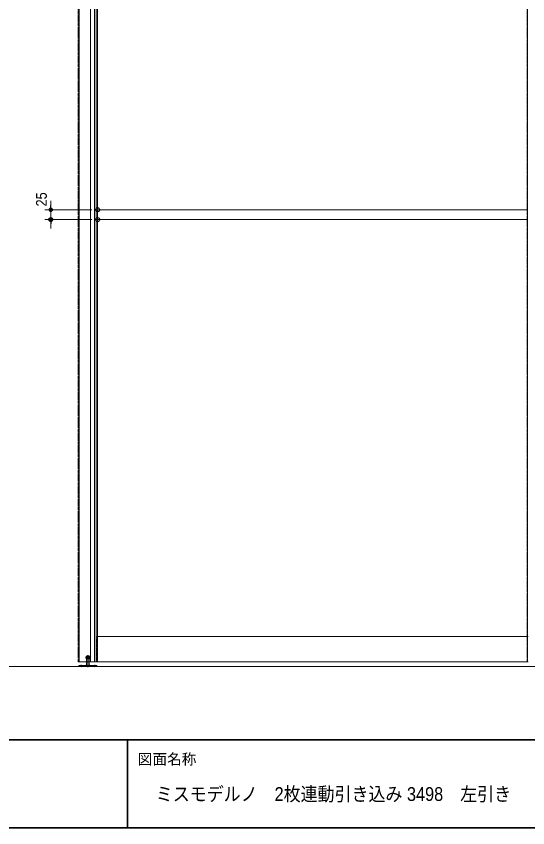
# Model space of a CAD drawing. Units: millimetres, scale not verified. Extents: x -4547 to 4547, y -2305 to 2305.
# Drawn here: x -3238 to -1929, y -2099 to -21 of the extents above; entities that cross this region are included whole.
import ezdxf
from ezdxf.enums import TextEntityAlignment as Align

# ---------------------------------------------------------------- set-up
doc = ezdxf.new("R2010")
doc.units = ezdxf.units.MM
doc.header["$LTSCALE"] = 20
doc.header["$PDMODE"] = 32
doc.header["$PDSIZE"] = 10
for name, pattern in [('USER1', [2.91, 1.76, -0.4, 0.35, -0.4]), ('USER2', [10.5, 8, -0.5, 0.5, -0.5, 0.5, -0.5]), ('USER3', [1.11, 0.71, -0.4])]:
    doc.linetypes.add(name, pattern=pattern)
for name, color, linetype, lineweight in [('0-0_1図面枠', 7, 'Continuous', 20), ('0-1_3一般', 7, 'Continuous', 15), ('0-3_0', 7, 'Continuous', 25), ('0-5_2寸法-2', 7, 'Continuous', 15)]:
    doc.layers.add(name, color=color, linetype=linetype, lineweight=lineweight)
doc.layers.add('0-4_Defpoints', color=7, linetype='Continuous')
doc.styles.add('ＭＳ Ｐゴシック', font='')
doc.styles.get('ＭＳ Ｐゴシック').set_extended_font_data('MS PGothic')

# ---------------------------------------------------------------- blocks, each defined once
blk = doc.blocks.new('グループ-2')
at = {"layer": '0-0_1図面枠', "lineweight": 35}
for p, q in [((-60000, -37050), (60000, -37050)), ((-32250, -37050), (-32250, -41550))]:
    blk.add_line(p, q, dxfattribs=at)
blk.add_lwpolyline([(-60000, 41550), (60000, 41550), (60000, -41550), (-60000, -41550)], close=True, dxfattribs=at)
blk = doc.blocks.new('図面枠')
at = {"layer": '0-0_1図面枠'}
blk.add_blockref('グループ-2', (0, 0), dxfattribs=at)
at = {"layer": '0-0_1図面枠', "style": 'ＭＳ Ｐゴシック'}
blk.add_text('図面名称', height=550.3, dxfattribs=at).set_placement((-31725.1, -38474.8), align=Align.BOTTOM_LEFT)
blk = doc.blocks.new('グループ-8')
at = {"layer": '0-1_3一般', "linetype": 'USER2'}
for p, q in [((-34774.5, -33060), (-34774.5, 12740)), ((-34724.5, -33060), (-34774.5, -33060))]:
    blk.add_line(p, q, dxfattribs=at)
at = {"layer": '0-1_3一般'}
for p, q in [((-34724.5, -31780), (-34724.5, 12740)), ((-34136.4, 12740), (-34136.4, -33060)), ((-33934.5, 12740), (-33934.5, -33060)), ((-33852.5, 12740), (-33852.5, -33060)), ((-33774.5, 11440), (-33774.5, -9910)), ((-11774.5, -9910), (-11774.5, 11440)), ((-33774.5, -9910), (-11774.5, -9910)), ((-33774.5, -9910), (-33774.5, -31760)), ((-11774.5, -31760), (-11774.5, -9910)), ((-33774.5, -10410), (-11774.5, -10410)), ((-34724.5, -33060), (-34724.5, -31780)), ((-33774.5, -31760), (-11774.5, -31760)), ((-33774.5, -31760), (-33774.5, -33060)), ((-11774.5, -33060), (-11774.5, -31760)), ((-34644.5, -33060), (-34724.5, -33060)), ((-11774.5, -33060), (-34724.5, -33060)), ((-34280.5, -33060), (-34644.5, -33060)), ((-33804.5, -33060), (-34280.5, -33060)), ((-33774.5, -33060), (-33804.5, -33060)), ((-11744.5, -33060), (-11774.5, -33060))]:
    blk.add_line(p, q, dxfattribs=at)
at = {"layer": '0-1_3一般', "linetype": 'USER3'}
for p, q in [((-33804.5, -31760), (-33774.5, -31760)), ((-33804.5, -33060), (-33804.5, -31760)), ((-11774.5, -31760), (-11744.5, -31760))]:
    blk.add_line(p, q, dxfattribs=at)
blk = doc.blocks.new('グループ-10')
at = {"layer": '0-1_3一般'}
for p, q in [((-34374.5, -32820), (-34174.5, -32820)), ((-34369.5, -32820), (-34369.5, -32770)), ((-34359.5, -32760), (-34354.5, -32760)), ((-34354.5, -32760), (-34194.5, -32760)), ((-34229.5, -32750), (-34319.5, -32750)), ((-34319.5, -32750), (-34317, -32760)), ((-34229.5, -32750), (-34232, -32760)), ((-34194.5, -32760), (-34189.5, -32760)), ((-34179.5, -32770), (-34189.5, -32760)), ((-34179.5, -32770), (-34179.5, -32820)), ((-34374.5, -32840), (-34174.5, -32840)), ((-34369.5, -32890), (-34369.5, -32840)), ((-34369.5, -32890), (-34179.5, -32890)), ((-34369.5, -32890), (-34359.5, -32900)), ((-34354.5, -32900), (-34359.5, -32900)), ((-34194.5, -32900), (-34354.5, -32900)), ((-34344.5, -32900), (-34344.5, -33230)), ((-34204.5, -33230), (-34344.5, -33230)), ((-34204.5, -32900), (-34204.5, -33230)), ((-34189.5, -32900), (-34194.5, -32900)), ((-34179.5, -32890), (-34189.5, -32900)), ((-34179.5, -32840), (-34179.5, -32890))]:
    blk.add_line(p, q, dxfattribs=at)
at = {"layer": '0-1_3一般', "linetype": 'USER3'}
for p, q in [((-34354.5, -32780), (-34354.5, -32760)), ((-34316.5, -32780), (-34354.5, -32780)), ((-34316.5, -32780), (-34316.5, -32880)), ((-34232.5, -32780), (-34316.5, -32780)), ((-34194.5, -32780), (-34194.5, -32760)), ((-34354.5, -32880), (-34354.5, -32900)), ((-34324.5, -33230), (-34324.5, -33270)), ((-34324.5, -33230), (-34324.5, -33270)), ((-34224.5, -33270), (-34224.5, -33230)), ((-34224.5, -33270), (-34224.5, -33230)), ((-34194.5, -32880), (-34194.5, -32900)), ((-34674.5, -33290), (-34674.5, -33250)), ((-34574.5, -33250), (-34574.5, -33290)), ((-34324.5, -33270), (-34329.5, -33290)), ((-34329.5, -33290), (-34219.5, -33290)), ((-34274.5, -33272.6), (-34304.5, -33290)), ((-34244.5, -33290), (-34274.5, -33272.6)), ((-34219.5, -33290), (-34224.5, -33270)), ((-33974.5, -33290), (-33974.5, -33250)), ((-33874.5, -33250), (-33874.5, -33290))]:
    blk.add_line(p, q, dxfattribs=at)
at = {"layer": '0-1_3一般', "linetype": 'USER2'}
for p, q in [((-34317, -32760), (-34314.5, -32770)), ((-34314.5, -32770), (-34314.5, -32880)), ((-34232, -32760), (-34234.5, -32770)), ((-34234.5, -32770), (-34234.5, -32880)), ((-34344.5, -32880), (-34344.5, -32900)), ((-34344.5, -32880), (-34324.5, -32880)), ((-34324.5, -32880), (-34314.5, -32880)), ((-34314.5, -32880), (-34234.5, -32880)), ((-34234.5, -32880), (-34224.5, -32880)), ((-34224.5, -32880), (-34204.5, -32880)), ((-34204.5, -32880), (-34204.5, -32900))]:
    blk.add_line(p, q, dxfattribs=at)
at = {"layer": '0-1_3一般', "linetype": 'USER1'}
for p, q in [((-34274.5, -32720), (-34274.5, -33330)), ((-34274.5, -32730), (-34274.5, -32740)), ((-34274.5, -32740), (-34274.5, -32920)), ((-34274.5, -32740), (-34274.5, -32920)), ((-34624.5, -33210), (-34624.5, -33330)), ((-34364.5, -32830), (-34389.5, -32830)), ((-34164.5, -32830), (-34364.5, -32830)), ((-34274.5, -32920), (-34274.5, -32930)), ((-34274.5, -33190), (-34274.5, -33330)), ((-34159.5, -32830), (-34164.5, -32830)), ((-33924.5, -33210), (-33924.5, -33330))]:
    blk.add_line(p, q, dxfattribs=at)
at = {"layer": '0-1_3一般'}
for points in [[(-34179.5, -32770), (-34369.5, -32770), (-34359.5, -32760)], [(-34174.5, -33250), (-34174.5, -33230), (-34374.5, -33230), (-34374.5, -33250)]]:
    blk.add_lwpolyline(points, dxfattribs=at)
at = {"layer": '0-1_3一般', "linetype": 'USER3'}
for points in [[(-34294.5, -32750), (-34274.5, -32761.5), (-34254.5, -32750)], [(-34194.5, -32780), (-34232.5, -32780), (-34232.5, -32880)], [(-34194.5, -32880), (-34232.5, -32880), (-34316.5, -32880), (-34354.5, -32880)], [(-34374.5, -33290), (-34374.5, -33270), (-34174.5, -33270), (-34174.5, -33290)]]:
    blk.add_lwpolyline(points, dxfattribs=at)
at = {"layer": '0-1_3一般'}
blk.add_lwpolyline([(-34734.5, -33290), (-34734.5, -33250), (-33814.5, -33250), (-33814.5, -33290)], close=True, dxfattribs=at)
for centre, start, end in [((-34374.5, -32830), 90, 180), ((-34174.5, -32830), 0, 90), ((-34374.5, -32830), 180, 270), ((-34174.5, -32830), 270, 0)]:
    blk.add_arc(centre, 10, start, end, dxfattribs=at)
at = {"layer": '0-1_3一般', "linetype": 'USER3'}
for centre, start, end in [((-34374.5, -32830), 0, 90), ((-34174.5, -32830), 90, 270), ((-34374.5, -32830), 270, 0)]:
    blk.add_arc(centre, 10, start, end, dxfattribs=at)
blk = doc.blocks.new('グループ-24')
at = {"layer": '0-1_3一般', "linetype": 'USER2'}
blk.add_lwpolyline([(-11744.5, -33060), (-11794.5, -33060), (-11794.5, 12740), (-11744.5, 12740)], dxfattribs=at)
blk = doc.blocks.new('グループ-33')
at = {"layer": '0-1_3一般'}
blk.add_line((-58571.6, -33290), (12905.5, -33290), dxfattribs=at)
blk = doc.blocks.new('グループ-37')
at = {"layer": '0-1_3一般'}
for name in ['グループ-33', 'グループ-10', 'グループ-24', 'グループ-8']:
    blk.add_blockref(name, (0, 0), dxfattribs=at)
blk = doc.blocks.new('_Dot')
at = {"layer": '0-3_0'}
blk.add_line((-10, 0), (-20, 0), dxfattribs=at)
for points in [[(0, 0), (-10, 0), (-9.92, 1.25)], [(0, 0), (-9.92, -1.25), (-10, 0)], [(0, 0), (-9.92, 1.25), (-9.69, 2.49)], [(0, 0), (-9.69, -2.49), (-9.92, -1.25)], [(0, 0), (-9.69, 2.49), (-9.3, 3.68)], [(0, 0), (-9.3, -3.68), (-9.69, -2.49)], [(0, 0), (-9.3, 3.68), (-8.76, 4.82)], [(0, 0), (-8.76, -4.82), (-9.3, -3.68)], [(0, 0), (-8.76, 4.82), (-8.09, 5.88)], [(0, 0), (-8.09, -5.88), (-8.76, -4.82)], [(0, 0), (-8.09, 5.88), (-7.29, 6.85)], [(0, 0), (-7.29, -6.85), (-8.09, -5.88)], [(0, 0), (-7.29, 6.85), (-6.37, 7.71)], [(0, 0), (-6.37, -7.71), (-7.29, -6.85)], [(0, 0), (-6.37, 7.71), (-5.36, 8.44)], [(0, 0), (-5.36, -8.44), (-6.37, -7.71)], [(0, 0), (-5.36, 8.44), (-4.26, 9.05)], [(0, 0), (-4.26, -9.05), (-5.36, -8.44)], [(0, 0), (-4.26, 9.05), (-3.09, 9.51)], [(0, 0), (-3.09, -9.51), (-4.26, -9.05)], [(0, 0), (-3.09, 9.51), (-1.87, 9.82)], [(0, 0), (-1.87, -9.82), (-3.09, -9.51)], [(0, 0), (-1.87, 9.82), (-0.63, 9.98)], [(0, 0), (-0.63, -9.98), (-1.87, -9.82)], [(0, 0), (-0.63, 9.98), (0.63, 9.98)], [(0, 0), (0.63, -9.98), (-0.63, -9.98)], [(0, 0), (0.63, 9.98), (1.87, 9.82)], [(0, 0), (1.87, 9.82), (3.09, 9.51)], [(0, 0), (3.09, 9.51), (4.26, 9.05)], [(0, 0), (4.26, 9.05), (5.36, 8.44)], [(0, 0), (5.36, 8.44), (6.37, 7.71)], [(0, 0), (6.37, 7.71), (7.29, 6.85)], [(0, 0), (7.29, 6.85), (8.09, 5.88)], [(0, 0), (8.09, 5.88), (8.76, 4.82)], [(0, 0), (8.76, 4.82), (9.3, 3.68)], [(0, 0), (9.3, 3.68), (9.69, 2.49)], [(0, 0), (9.69, 2.49), (9.92, 1.25)], [(0, 0), (9.92, 1.25), (10, 0)], [(0, 0), (1.87, -9.82), (0.63, -9.98)], [(0, 0), (3.09, -9.51), (1.87, -9.82)], [(0, 0), (4.26, -9.05), (3.09, -9.51)], [(0, 0), (5.36, -8.44), (4.26, -9.05)], [(0, 0), (6.37, -7.71), (5.36, -8.44)], [(0, 0), (7.29, -6.85), (6.37, -7.71)], [(0, 0), (8.09, -5.88), (7.29, -6.85)], [(0, 0), (8.76, -4.82), (8.09, -5.88)], [(0, 0), (9.3, -3.68), (8.76, -4.82)], [(0, 0), (9.69, -2.49), (9.3, -3.68)], [(0, 0), (9.92, -1.25), (9.69, -2.49)], [(0, 0), (10, 0), (9.92, -1.25)]]:
    blk.add_solid(points, dxfattribs=at)

msp = doc.modelspace()

# ---------------------------------------------------------------- linework, layer by layer
at = {"layer": '0-4_Defpoints'}
for p in [(-3029.35, -516.89), (-3149.35, -541.89), (-3029.35, -541.89)]:
    msp.add_point(p, dxfattribs=at)
at = {"layer": '0-5_2寸法-2'}
for p, q in [((-3149.35, -505.63), (-3149.35, -494.38)), ((-3044.35, -516.89), (-3164.35, -516.89)), ((-3149.35, -516.89), (-3149.35, -541.89)), ((-3044.35, -541.89), (-3164.35, -541.89)), ((-3149.35, -553.14), (-3149.35, -564.4))]:
    msp.add_line(p, q, dxfattribs=at)

# ---------------------------------------------------------------- block references
at = {"layer": '0-0_1図面枠', "xscale": 0.05, "yscale": 0.05}
msp.add_blockref('図面枠', (-1340.62, -21.39), dxfattribs=at)
at = {"layer": '0-1_3一般', "xscale": 0.05, "yscale": 0.05}
msp.add_blockref('グループ-37', (-1340.62, -21.39), dxfattribs=at)
at = {"layer": '0-5_2寸法-2', "xscale": 0.5627563, "yscale": 0.5627563}
for p, rotation in [((-3149.35, -516.89), 270), ((-3149.35, -541.89), 90)]:
    msp.add_blockref('_Dot', p, dxfattribs=dict(at, rotation=rotation))

# ---------------------------------------------------------------- texts
at = {"layer": '0-0_1図面枠', "style": 'ＭＳ Ｐゴシック', "width": 0.9}
msp.add_text('ミスモデルノ\u30002枚連動引き込み 3498\u3000左引き', height=35.38, dxfattribs=at).set_placement((-2880.54, -2040.88), align=Align.BOTTOM_LEFT)
at = {"layer": '0-5_2寸法-2', "style": 'ＭＳ Ｐゴシック', "width": 0.9}
msp.add_text('25', height=27.57, rotation=90, dxfattribs=at).set_placement((-3151.21, -508.33), align=Align.BOTTOM_LEFT)

doc.saveas('drawing.dxf')
